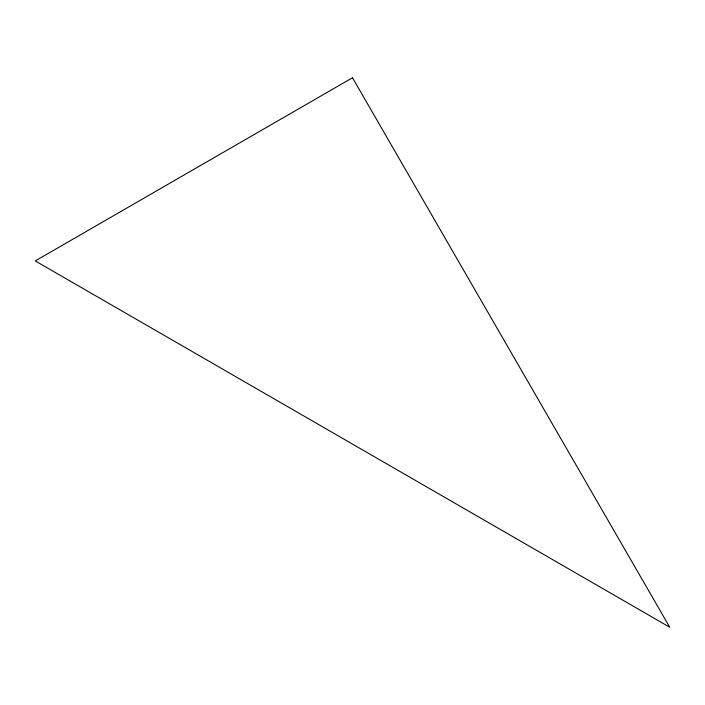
<?xml version="1.0" encoding="UTF-8"?>
<svg xmlns="http://www.w3.org/2000/svg" width="705" height="705" viewBox="0 0 705 705"><rect width="100%" height="100%" fill="white"/><g stroke="black" fill="none" stroke-linecap="round" stroke-linejoin="round"><path stroke-width="1.06" d="M352.5 77.753L35.25 260.921L669.75 627.247L352.5 77.753"/></g></svg>
